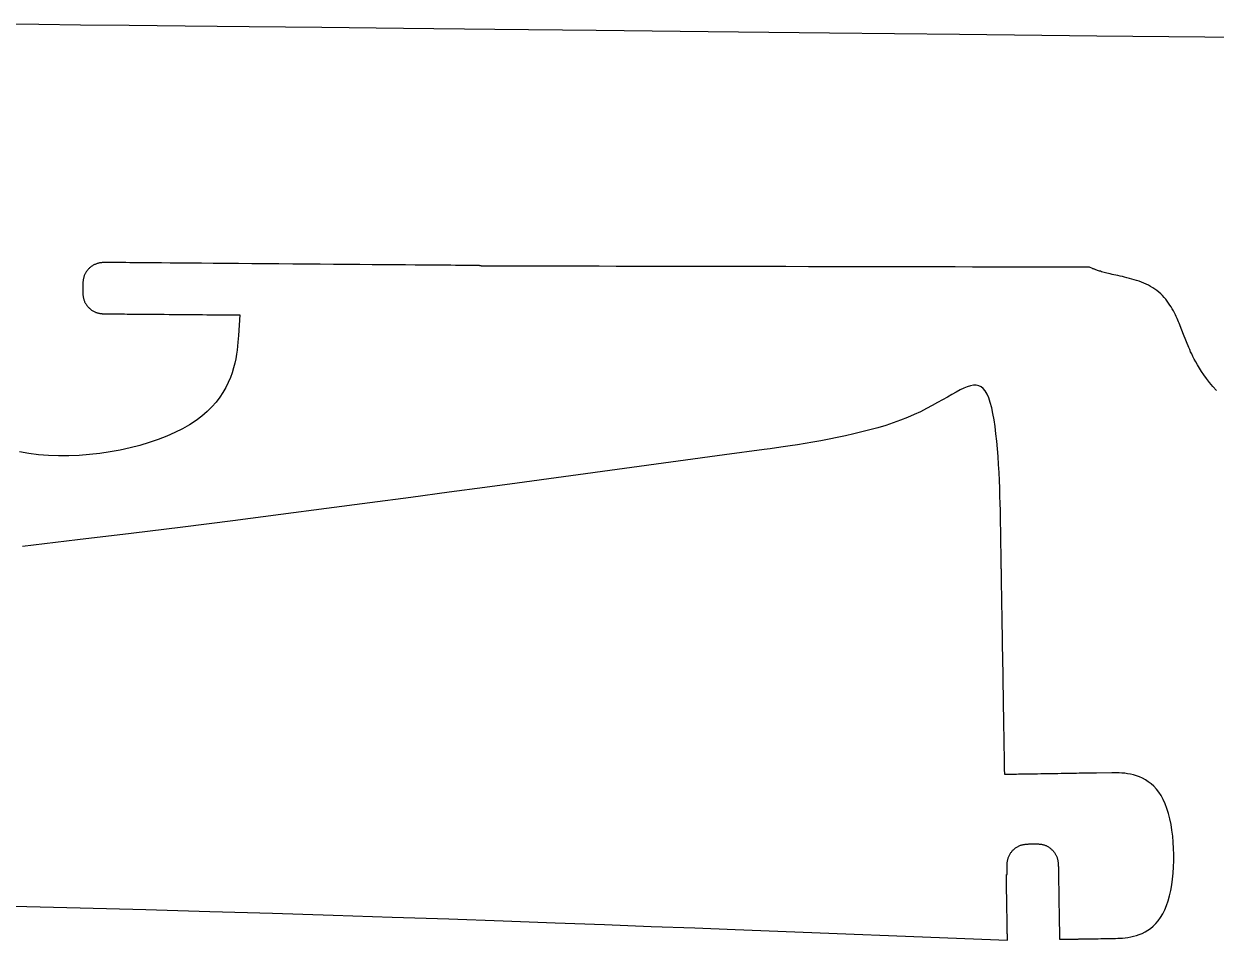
# Model space of a CAD drawing. Header units: millimetres. Extents: x -2860 to -1973, y -195 to 17.
# Drawn here: x -2548.6 to -2439.1, y -79.9 to 4.2 of the extents above; entities that cross this region are included whole.
import ezdxf

# ---------------------------------------------------------------- set-up
doc = ezdxf.new("R2010")
doc.units = ezdxf.units.MM

msp = doc.modelspace()

# ---------------------------------------------------------------- linework, layer by layer
at = {"flags": 128}
for points in [[(-2550.467046, 4.200014), (-2547.226925, 4.164995), (-2543.399175, 4.123625), (-2538.934826, 4.075375), (-2533.784911, 4.019715), (-2527.90046, 3.956117), (-2521.232503, 3.884051), (-2513.732072, 3.802987), (-2505.350197, 3.712397), (-2496.037909, 3.611751), (-2485.770725, 3.500785), (-2474.622097, 3.380292), (-2462.689964, 3.251331), (-2450.072263, 3.11496), (-2436.866934, 2.972239)], [(-2439.104172, -29.453148), (-2439.432711, -29.070881), (-2439.731745, -28.704092), (-2440.002931, -28.352792), (-2440.247928, -28.016995), (-2440.468393, -27.696714), (-2440.665985, -27.391961), (-2440.842361, -27.102751), (-2440.999181, -26.829095), (-2441.138101, -26.571006), (-2441.26078, -26.328498), (-2441.368877, -26.101584), (-2441.464049, -25.890276), (-2441.547954, -25.694588), (-2441.62225, -25.514532), (-2442.108087, -24.306232), (-2442.419067, -23.532523), (-2442.468081, -23.410838), (-2442.521964, -23.278591), (-2442.580923, -23.136829), (-2442.645162, -22.986594), (-2442.714887, -22.828931), (-2442.790303, -22.664886), (-2442.871616, -22.495501), (-2442.95903, -22.321823), (-2443.052751, -22.144896), (-2443.152984, -21.965763), (-2443.259935, -21.78547), (-2443.373808, -21.605062), (-2443.494809, -21.425581), (-2443.623143, -21.248074), (-2443.759016, -21.073585), (-2443.902633, -20.903157), (-2444.054198, -20.737837), (-2444.213918, -20.578667), (-2444.381998, -20.426693), (-2444.558642, -20.28296), (-2444.743866, -20.148267), (-2444.936924, -20.022435), (-2445.13688, -19.905043), (-2445.342798, -19.795666), (-2445.553741, -19.693883), (-2445.768773, -19.599271), (-2445.986958, -19.511405), (-2446.207361, -19.429865), (-2446.429044, -19.354226), (-2446.651072, -19.284066), (-2446.872508, -19.218962), (-2447.092417, -19.158491), (-2447.309861, -19.10223), (-2447.523906, -19.049756), (-2447.733614, -19.000647), (-2447.93805, -18.95448), (-2448.136278, -18.910831), (-2448.327361, -18.869278), (-2448.510363, -18.829398), (-2448.684348, -18.790768), (-2448.84859, -18.753041), (-2449.003202, -18.716174), (-2449.148508, -18.680202), (-2449.284832, -18.645156), (-2449.412497, -18.611071), (-2449.531826, -18.57798), (-2449.643144, -18.545916), (-2449.746774, -18.514913), (-2449.843039, -18.485003), (-2449.932263, -18.45622), (-2450.01477, -18.428598), (-2450.090882, -18.402169), (-2450.160925, -18.376968), (-2450.225221, -18.353027), (-2450.284094, -18.33038), (-2450.337867, -18.30906), (-2450.386865, -18.2891), (-2450.43141, -18.270534), (-2450.471826, -18.253395), (-2450.740546, -18.138135), (-2450.741708, -18.138133), (-2450.749847, -18.138118), (-2450.771939, -18.138076), (-2450.814959, -18.137996), (-2450.885885, -18.137864), (-2450.991692, -18.137666), (-2451.139356, -18.137391), (-2451.335855, -18.137024), (-2451.588164, -18.136553), (-2451.903259, -18.135965), (-2452.288118, -18.135247), (-2452.749715, -18.134385), (-2453.295028, -18.133367), (-2453.931032, -18.13218), (-2454.664704, -18.130811), (-2455.503021, -18.129246), (-2456.452958, -18.127473), (-2457.521492, -18.125478), (-2458.715598, -18.12325), (-2460.042255, -18.120773), (-2461.504948, -18.118043), (-2463.093215, -18.115079), (-2464.793103, -18.111906), (-2466.590658, -18.108551), (-2468.471929, -18.105039), (-2470.422962, -18.101398), (-2472.429806, -18.097652), (-2474.478507, -18.093828), (-2476.555114, -18.089952), (-2478.645673, -18.08605), (-2480.736232, -18.082148), (-2482.812839, -18.078272), (-2484.86154, -18.074448), (-2486.868384, -18.070702), (-2488.819417, -18.067061), (-2490.700688, -18.063549), (-2492.498243, -18.060194), (-2494.19813, -18.057021), (-2495.786397, -18.054057), (-2497.249091, -18.051327), (-2498.575747, -18.048851), (-2499.769854, -18.046622), (-2500.838388, -18.044627), (-2501.788325, -18.042854), (-2502.626642, -18.04129), (-2503.360314, -18.03992), (-2503.996318, -18.038733), (-2504.541631, -18.037715), (-2505.003228, -18.036854), (-2505.388086, -18.036135), (-2505.703182, -18.035547), (-2505.955491, -18.035076), (-2506.151989, -18.03471), (-2506.299654, -18.034434), (-2506.405461, -18.034236), (-2506.476386, -18.034104), (-2506.519407, -18.034024), (-2506.541498, -18.033983), (-2506.549637, -18.033967), (-2506.5508, -18.033965), (-2506.576636, -18.028385), (-2506.580702, -18.027507), (-2506.585137, -18.026551), (-2506.589922, -18.025524), (-2506.595038, -18.024432), (-2506.600467, -18.02328), (-2506.60619, -18.022075), (-2506.612188, -18.020823), (-2506.618442, -18.019531), (-2506.624934, -18.018203), (-2506.631645, -18.016846), (-2506.638557, -18.015467), (-2506.64565, -18.014072), (-2506.652906, -18.012666), (-2506.660306, -18.011255), (-2506.667831, -18.009847), (-2506.675463, -18.008446), (-2506.683183, -18.00706), (-2506.690972, -18.005693), (-2506.698812, -18.004353), (-2506.706683, -18.003045), (-2506.71457, -18.001774), (-2506.722471, -18.000543), (-2506.730384, -17.999349), (-2506.73831, -17.998195), (-2506.746248, -17.99708), (-2506.7542, -17.996004), (-2506.762163, -17.994968), (-2506.770139, -17.993971), (-2506.778127, -17.993013), (-2506.786128, -17.992096), (-2506.79414, -17.991218), (-2506.802165, -17.990381), (-2506.810201, -17.989584), (-2506.81825, -17.988827), (-2506.82631, -17.988111), (-2506.834381, -17.987436), (-2506.842464, -17.986802), (-2506.850559, -17.986208), (-2506.858665, -17.985656), (-2506.866782, -17.985146), (-2506.874907, -17.984676), (-2506.883022, -17.984247), (-2506.891105, -17.983855), (-2506.899137, -17.983499), (-2506.907095, -17.983177), (-2506.914958, -17.982887), (-2506.922706, -17.982627), (-2506.930317, -17.982395), (-2506.93777, -17.98219), (-2506.945044, -17.982009), (-2506.952117, -17.981851), (-2506.958969, -17.981714), (-2506.965579, -17.981596), (-2506.971925, -17.981494), (-2506.977986, -17.981408), (-2506.983741, -17.981335), (-2506.989168, -17.981273), (-2506.994248, -17.981221), (-2506.998958, -17.981176), (-2507.030726, -17.980888), (-2507.031429, -17.980882), (-2507.036352, -17.980842), (-2507.049715, -17.980734), (-2507.075737, -17.980523), (-2507.118639, -17.980174), (-2507.18264, -17.979655), (-2507.27196, -17.97893), (-2507.390819, -17.977965), (-2507.543436, -17.976726), (-2507.734032, -17.975178), (-2507.966827, -17.973289), (-2508.24604, -17.971022), (-2508.575891, -17.968344), (-2508.9606, -17.965221), (-2509.404386, -17.961618), (-2509.911471, -17.957501), (-2510.486072, -17.952836), (-2511.132411, -17.947589), (-2511.854708, -17.941725), (-2512.657181, -17.93521), (-2513.541941, -17.928028), (-2514.502658, -17.920228), (-2515.530893, -17.911881), (-2516.618205, -17.903053), (-2517.756156, -17.893815), (-2518.936305, -17.884234), (-2520.150212, -17.874379), (-2521.389439, -17.864319), (-2522.645545, -17.854121), (-2523.910091, -17.843855), (-2525.174637, -17.833589), (-2526.430743, -17.823392), (-2527.669969, -17.813331), (-2528.883877, -17.803476), (-2530.064026, -17.793895), (-2531.201977, -17.784657), (-2532.289289, -17.77583), (-2533.317524, -17.767482), (-2534.278241, -17.759683), (-2535.163001, -17.7525), (-2535.965474, -17.745985), (-2536.68777, -17.740121), (-2537.334109, -17.734874), (-2537.908711, -17.730209), (-2538.415795, -17.726092), (-2538.859582, -17.72249), (-2539.244291, -17.719366), (-2539.574142, -17.716689), (-2539.853355, -17.714422), (-2540.086149, -17.712532), (-2540.276745, -17.710985), (-2540.429363, -17.709746), (-2540.548222, -17.708781), (-2540.637542, -17.708055), (-2540.701543, -17.707536), (-2540.744444, -17.707188), (-2540.770467, -17.706976), (-2540.78383, -17.706868), (-2540.788753, -17.706828), (-2540.789456, -17.706822), (-2541.006973, -17.705003), (-2541.0412, -17.704739), (-2541.078498, -17.704582), (-2541.118675, -17.704666), (-2541.161539, -17.705125), (-2541.2069, -17.706094), (-2541.254564, -17.707707), (-2541.304341, -17.710098), (-2541.356038, -17.7134), (-2541.409464, -17.71775), (-2541.464426, -17.72328), (-2541.520734, -17.730124), (-2541.578196, -17.738418), (-2541.636619, -17.748295), (-2541.695812, -17.75989), (-2541.755583, -17.773336), (-2541.815741, -17.788768), (-2541.876094, -17.80632), (-2541.936449, -17.826126), (-2541.996616, -17.848321), (-2542.056402, -17.873039), (-2542.11563, -17.900375), (-2542.174181, -17.930264), (-2542.231951, -17.962607), (-2542.288835, -17.997299), (-2542.344728, -18.034239), (-2542.399526, -18.073324), (-2542.453125, -18.114453), (-2542.505419, -18.157522), (-2542.556304, -18.20243), (-2542.605676, -18.249074), (-2542.653429, -18.297352), (-2542.69946, -18.347161), (-2542.743664, -18.3984), (-2542.785936, -18.450965), (-2542.826172, -18.504755), (-2542.864266, -18.559668), (-2542.900116, -18.6156), (-2542.933615, -18.67245), (-2542.96466, -18.730116), (-2542.993145, -18.788494), (-2543.019006, -18.847468), (-2543.042335, -18.906861), (-2543.063264, -18.966479), (-2543.081925, -19.02613), (-2543.09845, -19.085622), (-2543.11297, -19.144761), (-2543.125617, -19.203356), (-2543.136524, -19.261214), (-2543.145822, -19.318143), (-2543.153642, -19.373948), (-2543.160118, -19.42844), (-2543.16538, -19.481423), (-2543.16956, -19.532707), (-2543.172791, -19.582098), (-2543.175204, -19.629404), (-2543.176931, -19.674433), (-2543.178104, -19.716991), (-2543.178855, -19.756887), (-2543.179316, -19.793927), (-2543.181395, -20.043948), (-2543.18309, -20.259935), (-2543.183334, -20.293921), (-2543.183469, -20.330957), (-2543.183358, -20.370852), (-2543.182866, -20.413415), (-2543.181859, -20.458457), (-2543.1802, -20.505786), (-2543.177754, -20.555213), (-2543.174386, -20.606547), (-2543.169961, -20.659598), (-2543.164343, -20.714175), (-2543.157397, -20.770088), (-2543.148988, -20.827146), (-2543.138979, -20.88516), (-2543.127236, -20.943938), (-2543.113624, -21.003291), (-2543.098006, -21.063027), (-2543.080249, -21.122958), (-2543.060215, -21.182891), (-2543.037771, -21.242637), (-2543.01278, -21.302006), (-2542.985148, -21.360821), (-2542.954938, -21.418964), (-2542.922254, -21.476332), (-2542.887202, -21.53282), (-2542.849884, -21.588324), (-2542.810407, -21.642741), (-2542.768872, -21.695966), (-2542.725386, -21.747897), (-2542.680052, -21.798428), (-2542.632974, -21.847456), (-2542.584256, -21.894877), (-2542.534004, -21.940588), (-2542.48232, -21.984484), (-2542.42931, -22.026461), (-2542.375077, -22.066416), (-2542.319726, -22.104245), (-2542.263361, -22.139843), (-2542.206086, -22.173108), (-2542.148005, -22.203934), (-2542.089223, -22.232218), (-2542.029859, -22.257896), (-2541.97009, -22.281059), (-2541.910109, -22.301838), (-2541.850109, -22.320364), (-2541.790281, -22.336768), (-2541.730819, -22.351182), (-2541.671916, -22.363736), (-2541.613762, -22.37456), (-2541.556552, -22.383787), (-2541.500478, -22.391547), (-2541.445731, -22.397971), (-2541.392505, -22.403191), (-2541.340993, -22.407336), (-2541.291386, -22.410538), (-2541.243878, -22.412928), (-2541.19866, -22.414638), (-2541.155926, -22.415797), (-2541.115867, -22.416537), (-2541.078677, -22.41699), (-2540.827652, -22.419021), (-2540.827401, -22.419023), (-2540.825642, -22.419037), (-2540.820871, -22.419076), (-2540.811578, -22.419152), (-2540.796257, -22.419276), (-2540.773402, -22.419462), (-2540.741506, -22.419721), (-2540.69906, -22.420066), (-2540.64456, -22.420509), (-2540.576497, -22.421062), (-2540.493365, -22.421738), (-2540.393656, -22.422548), (-2540.275865, -22.423505), (-2540.138483, -22.424622), (-2539.980004, -22.42591), (-2539.798922, -22.427381), (-2539.593728, -22.429049), (-2539.362917, -22.430924), (-2539.104981, -22.433021), (-2538.818413, -22.435349), (-2538.50246, -22.437917), (-2538.159383, -22.440705), (-2537.792194, -22.443689), (-2537.403909, -22.446844), (-2536.997541, -22.450147), (-2536.576103, -22.453572), (-2536.14261, -22.457094), (-2535.700075, -22.460691), (-2535.251512, -22.464336), (-2534.799936, -22.468006), (-2534.34836, -22.471676), (-2533.899797, -22.475321), (-2533.457262, -22.478917), (-2533.023769, -22.48244), (-2532.602331, -22.485865), (-2532.195963, -22.489167), (-2531.807677, -22.492323), (-2531.440489, -22.495307), (-2531.097411, -22.498095), (-2530.781459, -22.500662), (-2530.494891, -22.502991), (-2530.236955, -22.505087), (-2530.006144, -22.506963), (-2529.80095, -22.50863), (-2529.619868, -22.510102), (-2529.461389, -22.51139), (-2529.324007, -22.512506), (-2529.206216, -22.513464), (-2529.106507, -22.514274), (-2529.023375, -22.514949), (-2528.955312, -22.515503), (-2528.900811, -22.515945), (-2528.858366, -22.51629), (-2528.82647, -22.51655), (-2528.803614, -22.516735), (-2528.788294, -22.51686), (-2528.779001, -22.516935), (-2528.774229, -22.516974), (-2528.772471, -22.516988), (-2528.77222, -22.51699), (-2528.892139, -24.407963), (-2528.911497, -24.705398), (-2528.935473, -25.028834), (-2528.966889, -25.375911), (-2529.008565, -25.744264), (-2529.063322, -26.131532), (-2529.133978, -26.535353), (-2529.223356, -26.953363), (-2529.334275, -27.383201), (-2529.469556, -27.822504), (-2529.632019, -28.268909), (-2529.824485, -28.720055), (-2530.049773, -29.173578), (-2530.310705, -29.627116), (-2530.6101, -30.078306), (-2530.950779, -30.524787), (-2531.335563, -30.964196), (-2531.767271, -31.39417), (-2532.248724, -31.812347), (-2532.782743, -32.216364), (-2533.372147, -32.603859), (-2534.018441, -32.972646), (-2534.717858, -33.321245), (-2535.465317, -33.648351), (-2536.255734, -33.952661), (-2537.084029, -34.232869), (-2537.945118, -34.487674), (-2538.833919, -34.71577), (-2539.74535, -34.915853), (-2540.674329, -35.086619), (-2541.615772, -35.226765), (-2542.564598, -35.334986), (-2543.515725, -35.409979), (-2544.46407, -35.450439), (-2545.40455, -35.455062), (-2546.332084, -35.422544), (-2547.241588, -35.351582), (-2548.127982, -35.240871), (-2548.986182, -35.089107)], [(-2458.463308, -64.697949), (-2458.463309, -64.697949), (-2458.46332, -64.697949), (-2458.463349, -64.697949), (-2458.463406, -64.69795), (-2458.4635, -64.697951), (-2458.46364, -64.697953), (-2458.463836, -64.697956), (-2458.464096, -64.697959), (-2458.46443, -64.697964), (-2458.464848, -64.697969), (-2458.465357, -64.697976), (-2458.465969, -64.697985), (-2458.466691, -64.697994), (-2458.467533, -64.698006), (-2458.468505, -64.698019), (-2458.469615, -64.698033), (-2458.470873, -64.69805), (-2458.472288, -64.698069), (-2458.473869, -64.698091), (-2458.475626, -64.698114), (-2458.477563, -64.69814), (-2458.479667, -64.698168), (-2458.481918, -64.698199), (-2458.484299, -64.698231), (-2458.48679, -64.698264), (-2458.489374, -64.698299), (-2458.492032, -64.698334), (-2458.494745, -64.698371), (-2458.497495, -64.698408), (-2458.500263, -64.698445), (-2458.503032, -64.698482), (-2458.505782, -64.698519), (-2458.508495, -64.698555), (-2458.511153, -64.698591), (-2458.513737, -64.698626), (-2458.516228, -64.698659), (-2458.518609, -64.698691), (-2458.52086, -64.698721), (-2458.522963, -64.69875), (-2458.5249, -64.698776), (-2458.526657, -64.698799), (-2458.528239, -64.69882), (-2458.529654, -64.698839), (-2458.530912, -64.698856), (-2458.532022, -64.698871), (-2458.532994, -64.698884), (-2458.533836, -64.698895), (-2458.534558, -64.698905), (-2458.535169, -64.698913), (-2458.535679, -64.69892), (-2458.536096, -64.698926), (-2458.53643, -64.69893), (-2458.536691, -64.698934), (-2458.536886, -64.698936), (-2458.537026, -64.698938), (-2458.53712, -64.69894), (-2458.537177, -64.69894), (-2458.537207, -64.698941), (-2458.537217, -64.698941), (-2458.537219, -64.698941), (-2458.537225, -64.698544), (-2458.537271, -64.695769), (-2458.537395, -64.688235), (-2458.537636, -64.673565), (-2458.538033, -64.649379), (-2458.538626, -64.613298), (-2458.539454, -64.562943), (-2458.540555, -64.495935), (-2458.541969, -64.409895), (-2458.543735, -64.302444), (-2458.545891, -64.171204), (-2458.548478, -64.013795), (-2458.551534, -63.827838), (-2458.555098, -63.610954), (-2458.55921, -63.360765), (-2458.563908, -63.074891), (-2458.569231, -62.750953), (-2458.575219, -62.386573), (-2458.581911, -61.979371), (-2458.589345, -61.526968), (-2458.597542, -61.028175), (-2458.606443, -60.486561), (-2458.615969, -59.906883), (-2458.626042, -59.293899), (-2458.636585, -58.652368), (-2458.647518, -57.987046), (-2458.658764, -57.302693), (-2458.670245, -56.604066), (-2458.681882, -55.895923), (-2458.693598, -55.183022), (-2458.705313, -54.470121), (-2458.71695, -53.761978), (-2458.728431, -53.063351), (-2458.739677, -52.378998), (-2458.750611, -51.713677), (-2458.761153, -51.072145), (-2458.771227, -50.459162), (-2458.780753, -49.879483), (-2458.789653, -49.337869), (-2458.79785, -48.839076), (-2458.805285, -48.386674), (-2458.811976, -47.979472), (-2458.817964, -47.615091), (-2458.823288, -47.291154), (-2458.827986, -47.00528), (-2458.832097, -46.75509), (-2458.835661, -46.538207), (-2458.838717, -46.35225), (-2458.841304, -46.19484), (-2458.843461, -46.0636), (-2458.845227, -45.956149), (-2458.84664, -45.87011), (-2458.847742, -45.803102), (-2458.848569, -45.752747), (-2458.849162, -45.716666), (-2458.84956, -45.692479), (-2458.849801, -45.677809), (-2458.849924, -45.670275), (-2458.84997, -45.6675), (-2458.849977, -45.667103), (-2458.906402, -42.231399), (-2458.915402, -41.691296), (-2458.92593, -41.105778), (-2458.938666, -40.480967), (-2458.954291, -39.822984), (-2458.973486, -39.137951), (-2458.996931, -38.431987), (-2459.025309, -37.711216), (-2459.059299, -36.981757), (-2459.099582, -36.249732), (-2459.14684, -35.521262), (-2459.201753, -34.802468), (-2459.265002, -34.099472), (-2459.337268, -33.418395), (-2459.419233, -32.765358), (-2459.511575, -32.146481), (-2459.614978, -31.567887), (-2459.730121, -31.035697), (-2459.857686, -30.556031), (-2459.998353, -30.135011), (-2460.152803, -29.778758), (-2460.321751, -29.491674), (-2460.506044, -29.271289), (-2460.706566, -29.113412), (-2460.924198, -29.013852), (-2461.159822, -28.968421), (-2461.414319, -28.972927), (-2461.688572, -29.023181), (-2461.983463, -29.114992), (-2462.299874, -29.24417), (-2462.638686, -29.406526), (-2463.000781, -29.597869), (-2463.387042, -29.814009), (-2463.798351, -30.050755), (-2464.235589, -30.303919), (-2464.699638, -30.569309), (-2465.19138, -30.842736), (-2465.711698, -31.12001), (-2466.261472, -31.396939), (-2466.841586, -31.669335), (-2467.452921, -31.933007), (-2468.095549, -32.184518), (-2468.766304, -32.423438), (-2469.46121, -32.650092), (-2470.176292, -32.864803), (-2470.907573, -33.067895), (-2471.651078, -33.259692), (-2472.402832, -33.440518), (-2473.158857, -33.610696), (-2473.915179, -33.77055), (-2474.667822, -33.920404), (-2475.412809, -34.060582), (-2476.146165, -34.191407), (-2476.863914, -34.313204), (-2477.562081, -34.426295), (-2478.236689, -34.531005), (-2478.883763, -34.627658), (-2479.499326, -34.716577), (-2480.079404, -34.798086), (-2480.62002, -34.872508), (-2484.278093, -35.369415), (-2503.29075, -37.951546), (-2506.28283, -38.357642), (-2509.545617, -38.798931), (-2513.064631, -39.271873), (-2516.825388, -39.77293), (-2520.813408, -40.298562), (-2525.014207, -40.84523), (-2529.413305, -41.409395), (-2533.996219, -41.987518), (-2538.748466, -42.576059), (-2543.655566, -43.17148), (-2548.703036, -43.770242)], [(-2549.547867, -76.772727), (-2543.420153, -76.927364), (-2537.40445, -77.089574), (-2531.517066, -77.257807), (-2525.77431, -77.430511), (-2520.19249, -77.606132), (-2514.787915, -77.78312), (-2509.576893, -77.959922), (-2504.575733, -78.134987), (-2499.800743, -78.306763), (-2495.268233, -78.473697), (-2490.99451, -78.634238), (-2486.995883, -78.786834), (-2483.28866, -78.929933), (-2458.287707, -79.902039), (-2458.287709, -79.901914), (-2458.287724, -79.901037), (-2458.287763, -79.898655), (-2458.287839, -79.894018), (-2458.287964, -79.886374), (-2458.288151, -79.874969), (-2458.288413, -79.859053), (-2458.28876, -79.837873), (-2458.289206, -79.810678), (-2458.289764, -79.776715), (-2458.290444, -79.735233), (-2458.291261, -79.685479), (-2458.292225, -79.626702), (-2458.29335, -79.558149), (-2458.294648, -79.47907), (-2458.296131, -79.388711), (-2458.297811, -79.286321), (-2458.299701, -79.171148), (-2458.301813, -79.04244), (-2458.304159, -78.899445), (-2458.306747, -78.741787), (-2458.309556, -78.570595), (-2458.312562, -78.387371), (-2458.315742, -78.193619), (-2458.319069, -77.990845), (-2458.32252, -77.780551), (-2458.32607, -77.564241), (-2458.329693, -77.34342), (-2458.333366, -77.119591), (-2458.337064, -76.894258), (-2458.340762, -76.668925), (-2458.344434, -76.445096), (-2458.348058, -76.224275), (-2458.351608, -76.007965), (-2458.355058, -75.797671), (-2458.358386, -75.594896), (-2458.361565, -75.401145), (-2458.364572, -75.217921), (-2458.367381, -75.046728), (-2458.369968, -74.88907), (-2458.372315, -74.746075), (-2458.374427, -74.617367), (-2458.376317, -74.502194), (-2458.377997, -74.399804), (-2458.37948, -74.309446), (-2458.380777, -74.230366), (-2458.381902, -74.161814), (-2458.382867, -74.103037), (-2458.383683, -74.053283), (-2458.384364, -74.011801), (-2458.384921, -73.977838), (-2458.385368, -73.950642), (-2458.385715, -73.929463), (-2458.385976, -73.913547), (-2458.386163, -73.902142), (-2458.386289, -73.894497), (-2458.386365, -73.88986), (-2458.386404, -73.887479), (-2458.386418, -73.886602), (-2458.386421, -73.886476), (-2458.386419, -73.886476), (-2458.386408, -73.886476), (-2458.386379, -73.886476), (-2458.386322, -73.886475), (-2458.386227, -73.886474), (-2458.386087, -73.886472), (-2458.385891, -73.886469), (-2458.38563, -73.886466), (-2458.385294, -73.886461), (-2458.384876, -73.886456), (-2458.384364, -73.886449), (-2458.383751, -73.886441), (-2458.383026, -73.886431), (-2458.382181, -73.88642), (-2458.381206, -73.886407), (-2458.380092, -73.886392), (-2458.37883, -73.886375), (-2458.37741, -73.886356), (-2458.375824, -73.886335), (-2458.374061, -73.886311), (-2458.372117, -73.886285), (-2458.370007, -73.886257), (-2458.367748, -73.886227), (-2458.365359, -73.886195), (-2458.36286, -73.886161), (-2458.360267, -73.886127), (-2458.3576, -73.886091), (-2458.354878, -73.886054), (-2458.352119, -73.886018), (-2458.349341, -73.88598), (-2458.346563, -73.885943), (-2458.343804, -73.885906), (-2458.341082, -73.88587), (-2458.338415, -73.885834), (-2458.335822, -73.8858), (-2458.333323, -73.885766), (-2458.330934, -73.885734), (-2458.328675, -73.885704), (-2458.326565, -73.885676), (-2458.324621, -73.88565), (-2458.322859, -73.885626), (-2458.321272, -73.885605), (-2458.319852, -73.885586), (-2458.31859, -73.885569), (-2458.317476, -73.885554), (-2458.316501, -73.885541), (-2458.315656, -73.88553), (-2458.314931, -73.88552), (-2458.314318, -73.885512), (-2458.313806, -73.885505), (-2458.313388, -73.885499), (-2458.313053, -73.885495), (-2458.312791, -73.885491), (-2458.312595, -73.885489), (-2458.312455, -73.885487), (-2458.31236, -73.885486), (-2458.312303, -73.885485), (-2458.312274, -73.885485), (-2458.312263, -73.885484), (-2458.312262, -73.885484), (-2458.312592, -73.879821), (-2458.312644, -73.87893), (-2458.312701, -73.877958), (-2458.312762, -73.876908), (-2458.312827, -73.875786), (-2458.312896, -73.874595), (-2458.312968, -73.873338), (-2458.313043, -73.87202), (-2458.313121, -73.870646), (-2458.313202, -73.869218), (-2458.313285, -73.86774), (-2458.313369, -73.866218), (-2458.313455, -73.864654), (-2458.313543, -73.863053), (-2458.313631, -73.861418), (-2458.31372, -73.859755), (-2458.313809, -73.858065), (-2458.313898, -73.856354), (-2458.313987, -73.854626), (-2458.314076, -73.852884), (-2458.314163, -73.851133), (-2458.314249, -73.849376), (-2458.314334, -73.847614), (-2458.314418, -73.845847), (-2458.3145, -73.844078), (-2458.31458, -73.842307), (-2458.314659, -73.840534), (-2458.314737, -73.838761), (-2458.314813, -73.836988), (-2458.314887, -73.835216), (-2458.314959, -73.833446), (-2458.315029, -73.831679), (-2458.315098, -73.829915), (-2458.315164, -73.828156), (-2458.315228, -73.826402), (-2458.315291, -73.824655), (-2458.315351, -73.822914), (-2458.315409, -73.821181), (-2458.315464, -73.819457), (-2458.315518, -73.817742), (-2458.315568, -73.816038), (-2458.315617, -73.814345), (-2458.315663, -73.812667), (-2458.315706, -73.811006), (-2458.315748, -73.809368), (-2458.315787, -73.807754), (-2458.315824, -73.806168), (-2458.315859, -73.804613), (-2458.315891, -73.803094), (-2458.315922, -73.801614), (-2458.315951, -73.800175), (-2458.315978, -73.798781), (-2458.316003, -73.797436), (-2458.316026, -73.796143), (-2458.316048, -73.794906), (-2458.316068, -73.793727), (-2458.316087, -73.792611), (-2458.316104, -73.791561), (-2458.31612, -73.790579), (-2458.316134, -73.789671), (-2458.31623, -73.783547), (-2458.31623, -73.78354), (-2458.316231, -73.783496), (-2458.316233, -73.783377), (-2458.316237, -73.783145), (-2458.316243, -73.782762), (-2458.316252, -73.782191), (-2458.316265, -73.781393), (-2458.316283, -73.780332), (-2458.316305, -73.77897), (-2458.316333, -73.777269), (-2458.316367, -73.775191), (-2458.316408, -73.772698), (-2458.316457, -73.769754), (-2458.316513, -73.76632), (-2458.316579, -73.762358), (-2458.316653, -73.757832), (-2458.316738, -73.752702), (-2458.316833, -73.746933), (-2458.316939, -73.740485), (-2458.317057, -73.733322), (-2458.317187, -73.725424), (-2458.317328, -73.716848), (-2458.317479, -73.70767), (-2458.317639, -73.697964), (-2458.317806, -73.687806), (-2458.317979, -73.677271), (-2458.318158, -73.666435), (-2458.31834, -73.655373), (-2458.318524, -73.64416), (-2458.31871, -73.632872), (-2458.318896, -73.621584), (-2458.319081, -73.610372), (-2458.319263, -73.59931), (-2458.319441, -73.588474), (-2458.319614, -73.577939), (-2458.319782, -73.567781), (-2458.319941, -73.558075), (-2458.320092, -73.548897), (-2458.320234, -73.540321), (-2458.320364, -73.532423), (-2458.320482, -73.52526), (-2458.320588, -73.518812), (-2458.320683, -73.513042), (-2458.320767, -73.507913), (-2458.320842, -73.503387), (-2458.320907, -73.499425), (-2458.320963, -73.495991), (-2458.321012, -73.493047), (-2458.321053, -73.490554), (-2458.321087, -73.488476), (-2458.321115, -73.486775), (-2458.321137, -73.485413), (-2458.321155, -73.484352), (-2458.321168, -73.483554), (-2458.321177, -73.482983), (-2458.321184, -73.4826), (-2458.321188, -73.482368), (-2458.32119, -73.482248), (-2458.32119, -73.482204), (-2458.32119, -73.482198), (-2458.324745, -73.265136), (-2458.325283, -73.230981), (-2458.325738, -73.193759), (-2458.325975, -73.15366), (-2458.325858, -73.110874), (-2458.325252, -73.065592), (-2458.324022, -73.018001), (-2458.322031, -72.968292), (-2458.319143, -72.916655), (-2458.315224, -72.863279), (-2458.310138, -72.808354), (-2458.303748, -72.75207), (-2458.29592, -72.694616), (-2458.286518, -72.636181), (-2458.275405, -72.576956), (-2458.262447, -72.51713), (-2458.247508, -72.456893), (-2458.230451, -72.396434), (-2458.211143, -72.335943), (-2458.189446, -72.27561), (-2458.165225, -72.215625), (-2458.138384, -72.156162), (-2458.108985, -72.097343), (-2458.07713, -72.039273), (-2458.042919, -71.982061), (-2458.006453, -71.92581), (-2457.967835, -71.87063), (-2457.927164, -71.816625), (-2457.884544, -71.763902), (-2457.840074, -71.712568), (-2457.793856, -71.662729), (-2457.745992, -71.614491), (-2457.696582, -71.567962), (-2457.645729, -71.523247), (-2457.593533, -71.480453), (-2457.540095, -71.439687), (-2457.485517, -71.401055), (-2457.429901, -71.364663), (-2457.373347, -71.330617), (-2457.315956, -71.299026), (-2457.257831, -71.269994), (-2457.199087, -71.243588), (-2457.139903, -71.219719), (-2457.080473, -71.198254), (-2457.020991, -71.179063), (-2456.961649, -71.162016), (-2456.902642, -71.146982), (-2456.844163, -71.13383), (-2456.786406, -71.12243), (-2456.729565, -71.11265), (-2456.673834, -71.10436), (-2456.619405, -71.09743), (-2456.566473, -71.091729), (-2456.515232, -71.087126), (-2456.465874, -71.08349), (-2456.418595, -71.080692), (-2456.373587, -71.078599), (-2456.331044, -71.077081), (-2456.291159, -71.076009), (-2456.254127, -71.07525), (-2456.004155, -71.071161), (-2455.788209, -71.067606), (-2455.754229, -71.067069), (-2455.717199, -71.066616), (-2455.677308, -71.066383), (-2455.634746, -71.066507), (-2455.589701, -71.067125), (-2455.542363, -71.068375), (-2455.49292, -71.070392), (-2455.441563, -71.073314), (-2455.38848, -71.077278), (-2455.333861, -71.082421), (-2455.277894, -71.088879), (-2455.220769, -71.096789), (-2455.162674, -71.106288), (-2455.1038, -71.117514), (-2455.044336, -71.130602), (-2454.98447, -71.145691), (-2454.924391, -71.162916), (-2454.86429, -71.182415), (-2454.804354, -71.204324), (-2454.744774, -71.22878), (-2454.685724, -71.255881), (-2454.627323, -71.285563), (-2454.569677, -71.317724), (-2454.512889, -71.35226), (-2454.457065, -71.389068), (-2454.40231, -71.428046), (-2454.348728, -71.469091), (-2454.296425, -71.512099), (-2454.245505, -71.556968), (-2454.196073, -71.603596), (-2454.148234, -71.651878), (-2454.102093, -71.701712), (-2454.057755, -71.752995), (-2454.015324, -71.805624), (-2453.974905, -71.859496), (-2453.936603, -71.914509), (-2453.900524, -71.970559), (-2453.866771, -72.027544), (-2453.83545, -72.08536), (-2453.806666, -72.143904), (-2453.780484, -72.20306), (-2453.756814, -72.262646), (-2453.735527, -72.32247), (-2453.716493, -72.382337), (-2453.699583, -72.442054), (-2453.684668, -72.501426), (-2453.671617, -72.560258), (-2453.660302, -72.618358), (-2453.650593, -72.67553), (-2453.642361, -72.731581), (-2453.635476, -72.786316), (-2453.629809, -72.839542), (-2453.625231, -72.891064), (-2453.621612, -72.940689), (-2453.618823, -72.988221), (-2453.616734, -73.033468), (-2453.615216, -73.076234), (-2453.61414, -73.116326), (-2453.613376, -73.15355), (-2453.609239, -73.404815), (-2453.609237, -73.404949), (-2453.609222, -73.405885), (-2453.60918, -73.408426), (-2453.609099, -73.413376), (-2453.608966, -73.421535), (-2453.608766, -73.433707), (-2453.608488, -73.450695), (-2453.608118, -73.473301), (-2453.607642, -73.502327), (-2453.607048, -73.538577), (-2453.606323, -73.582852), (-2453.605454, -73.635956), (-2453.604426, -73.69869), (-2453.603228, -73.771858), (-2453.601845, -73.856262), (-2453.600266, -73.952705), (-2453.598476, -74.061988), (-2453.596462, -74.184916), (-2453.594212, -74.32229), (-2453.591712, -74.474912), (-2453.588956, -74.643185), (-2453.585964, -74.825904), (-2453.58276, -75.021465), (-2453.579373, -75.228261), (-2453.575829, -75.444688), (-2453.572152, -75.669141), (-2453.568371, -75.900015), (-2453.56451, -76.135704), (-2453.560598, -76.374603), (-2453.556658, -76.615107), (-2453.552719, -76.855612), (-2453.548806, -77.094511), (-2453.544946, -77.3302), (-2453.541165, -77.561074), (-2453.537488, -77.785526), (-2453.533943, -78.001954), (-2453.530556, -78.20875), (-2453.527353, -78.40431), (-2453.524361, -78.58703), (-2453.521604, -78.755302), (-2453.519105, -78.907925), (-2453.516855, -79.045299), (-2453.514841, -79.168226), (-2453.513051, -79.27751), (-2453.511472, -79.373952), (-2453.510089, -79.458356), (-2453.508891, -79.531524), (-2453.507863, -79.594259), (-2453.506993, -79.647362), (-2453.506268, -79.691638), (-2453.505675, -79.727887), (-2453.505199, -79.756914), (-2453.504829, -79.779519), (-2453.504551, -79.796507), (-2453.504351, -79.80868), (-2453.504218, -79.816839), (-2453.504137, -79.821788), (-2453.504095, -79.82433), (-2453.50408, -79.825266), (-2453.504077, -79.8254), (-2453.293836, -79.821928), (-2453.260749, -79.821381), (-2453.224667, -79.820785), (-2453.185746, -79.820142), (-2453.144144, -79.819456), (-2453.10002, -79.818727), (-2453.05353, -79.81796), (-2453.004833, -79.817156), (-2452.954086, -79.816319), (-2452.901447, -79.815451), (-2452.847073, -79.814554), (-2452.791123, -79.813632), (-2452.733753, -79.812686), (-2452.675122, -79.81172), (-2452.615388, -79.810737), (-2452.554707, -79.809738), (-2452.493237, -79.808726), (-2452.431137, -79.807705), (-2452.368564, -79.806676), (-2452.305676, -79.805643), (-2452.24263, -79.804607), (-2452.179557, -79.803572), (-2452.116485, -79.802537), (-2452.053413, -79.801503), (-2451.990341, -79.80047), (-2451.927269, -79.799436), (-2451.864198, -79.798403), (-2451.801127, -79.79737), (-2451.738056, -79.796338), (-2451.674986, -79.795305), (-2451.611916, -79.794273), (-2451.548847, -79.79324), (-2451.485779, -79.792208), (-2451.422711, -79.791175), (-2451.359645, -79.790143), (-2451.296579, -79.78911), (-2451.233514, -79.788076), (-2451.17045, -79.787043), (-2451.107387, -79.786008), (-2451.044325, -79.784974), (-2450.981265, -79.783939), (-2450.918232, -79.782903), (-2450.855357, -79.78187), (-2450.792799, -79.780841), (-2450.730715, -79.77982), (-2450.669263, -79.778808), (-2450.608599, -79.777809), (-2450.548882, -79.776826), (-2450.490269, -79.77586), (-2450.432918, -79.774914), (-2450.376986, -79.773992), (-2450.322631, -79.773095), (-2450.270011, -79.772227), (-2450.219282, -79.77139), (-2450.170603, -79.770586), (-2450.12413, -79.769819), (-2450.080023, -79.76909), (-2450.038437, -79.768403), (-2449.999531, -79.767761), (-2449.963463, -79.767165), (-2449.72023, -79.763146), (-2448.53939, -79.7438), (-2448.353706, -79.740441), (-2448.152099, -79.734921), (-2447.936359, -79.725368), (-2447.708275, -79.709911), (-2447.469637, -79.686678), (-2447.222234, -79.6538), (-2446.967856, -79.609403), (-2446.708293, -79.551617), (-2446.445334, -79.478571), (-2446.180769, -79.388393), (-2445.916388, -79.279212), (-2445.65398, -79.149157), (-2445.395335, -78.996356), (-2445.142242, -78.818939), (-2444.896491, -78.615033), (-2444.659871, -78.382769), (-2444.434173, -78.120273), (-2444.221186, -77.825676), (-2444.022699, -77.497106), (-2443.840502, -77.132691), (-2443.676085, -76.731506), (-2443.529741, -76.296406), (-2443.401462, -75.831193), (-2443.29124, -75.339667), (-2443.199068, -74.82563), (-2443.124939, -74.292882), (-2443.068845, -73.745225), (-2443.03078, -73.186459), (-2443.010735, -72.620387), (-2443.008703, -72.050808), (-2443.024678, -71.481524), (-2443.05865, -70.916336), (-2443.110614, -70.359044), (-2443.180562, -69.813451), (-2443.268486, -69.283357), (-2443.374379, -68.772563), (-2443.498234, -68.28487), (-2443.640043, -67.824079), (-2443.799798, -67.393992), (-2443.977494, -66.998408), (-2444.17282, -66.640175), (-2444.384267, -66.318318), (-2444.610024, -66.030905), (-2444.848277, -65.776006), (-2445.097217, -65.551692), (-2445.35503, -65.356033), (-2445.619907, -65.187097), (-2445.890034, -65.042954), (-2446.163601, -64.921676), (-2446.438796, -64.82133), (-2446.713808, -64.739988), (-2446.986825, -64.675718), (-2447.256035, -64.62659), (-2447.519626, -64.590675), (-2447.775788, -64.566042), (-2448.022708, -64.55076), (-2448.258576, -64.5429), (-2448.481579, -64.540531), (-2448.689906, -64.541723), (-2450.101691, -64.564512), (-2450.101865, -64.564515), (-2450.103084, -64.564535), (-2450.106394, -64.56459), (-2450.112839, -64.564696), (-2450.123465, -64.564871), (-2450.139317, -64.565132), (-2450.16144, -64.565496), (-2450.190879, -64.56598), (-2450.228679, -64.566603), (-2450.275886, -64.56738), (-2450.333544, -64.568329), (-2450.4027, -64.569468), (-2450.484397, -64.570813), (-2450.579682, -64.572381), (-2450.689599, -64.574191), (-2450.815194, -64.576259), (-2450.957512, -64.578602), (-2451.117597, -64.581237), (-2451.296495, -64.584182), (-2451.495252, -64.587454), (-2451.71439, -64.591062), (-2451.95234, -64.594979), (-2452.207014, -64.599172), (-2452.476319, -64.603606), (-2452.758167, -64.608246), (-2453.050467, -64.613058), (-2453.351128, -64.618008), (-2453.65806, -64.623061), (-2453.969172, -64.628182), (-2454.282375, -64.633339), (-2454.595578, -64.638495), (-2454.906691, -64.643617), (-2455.213623, -64.64867), (-2455.514284, -64.65362), (-2455.806583, -64.658432), (-2456.088431, -64.663072), (-2456.357737, -64.667505), (-2456.61241, -64.671698), (-2456.850361, -64.675615), (-2457.069498, -64.679223), (-2457.268255, -64.682495), (-2457.447153, -64.68544), (-2457.607239, -64.688076), (-2457.749556, -64.690419), (-2457.875151, -64.692486), (-2457.985068, -64.694296), (-2458.080353, -64.695865), (-2458.162051, -64.69721), (-2458.231206, -64.698348), (-2458.288865, -64.699297), (-2458.336072, -64.700075), (-2458.373872, -64.700697), (-2458.403311, -64.701182), (-2458.425434, -64.701546), (-2458.441285, -64.701807), (-2458.451911, -64.701982), (-2458.458357, -64.702088), (-2458.461666, -64.702142), (-2458.462886, -64.702162), (-2458.46306, -64.702165), (-2458.46306, -64.702163), (-2458.46306, -64.70216), (-2458.46306, -64.702154), (-2458.463061, -64.702146), (-2458.463062, -64.702135), (-2458.463062, -64.70212), (-2458.463064, -64.702101), (-2458.463065, -64.702077), (-2458.463067, -64.702048), (-2458.463069, -64.702013), (-2458.463071, -64.701972), (-2458.463074, -64.701924), (-2458.463077, -64.701869), (-2458.463081, -64.701805), (-2458.463085, -64.701734), (-2458.46309, -64.701653), (-2458.463095, -64.701563), (-2458.463101, -64.701462), (-2458.463108, -64.701352), (-2458.463115, -64.701232), (-2458.463122, -64.701104), (-2458.46313, -64.700968), (-2458.463139, -64.700826), (-2458.463147, -64.700678), (-2458.463156, -64.700527), (-2458.463165, -64.700372), (-2458.463175, -64.700215), (-2458.463184, -64.700057), (-2458.463193, -64.699899), (-2458.463202, -64.699742), (-2458.463211, -64.699587), (-2458.46322, -64.699436), (-2458.463229, -64.699288), (-2458.463237, -64.699146), (-2458.463245, -64.69901), (-2458.463253, -64.698882), (-2458.46326, -64.698762), (-2458.463267, -64.698652), (-2458.463272, -64.698551), (-2458.463278, -64.698461), (-2458.463282, -64.69838), (-2458.463287, -64.698309), (-2458.46329, -64.698245), (-2458.463294, -64.69819), (-2458.463296, -64.698142), (-2458.463299, -64.698101), (-2458.463301, -64.698066), (-2458.463303, -64.698037), (-2458.463304, -64.698013), (-2458.463305, -64.697994), (-2458.463306, -64.697979), (-2458.463307, -64.697968), (-2458.463307, -64.69796), (-2458.463308, -64.697954), (-2458.463308, -64.697951), (-2458.463308, -64.69795), (-2458.463308, -64.697949)]]:
    msp.add_lwpolyline(points, dxfattribs=at)

doc.saveas('drawing.dxf')
